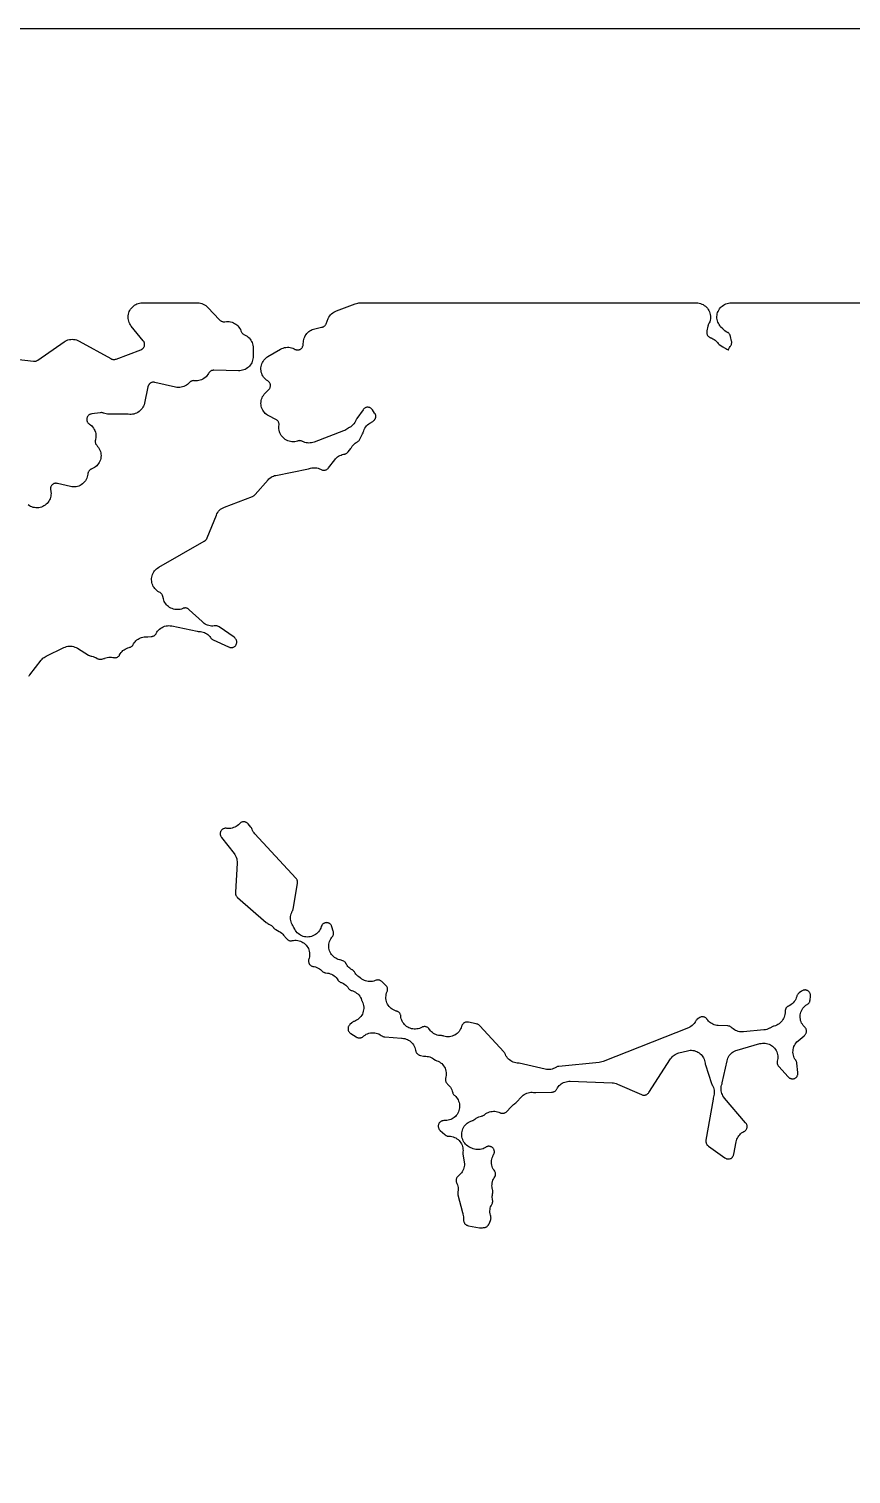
# Model space of a CAD drawing. Header units: metres. Extents: x 0 to 400, y 0 to 202.
# Drawn here: x 271.2 to 308.6, y 136.5 to 202.5 of the extents above; entities that cross this region are included whole.
import ezdxf

# ---------------------------------------------------------------- set-up
doc = ezdxf.new("R2010")
doc.units = ezdxf.units.M

msp = doc.modelspace()

# ---------------------------------------------------------------- linework, layer by layer
for points in [[(400.252, 0.0146), (400.252, 202.1856), (400.25, 202.2266), (400.247, 202.2476), (400.241, 202.2696), (400.231, 202.2976), (400.231, 202.2976), (400.221, 202.3196), (400.208, 202.3406), (400.195, 202.3586), (400.177, 202.3776), (400.158, 202.3956), (400.14, 202.4086), (400.119, 202.4216), (400.097, 202.4316), (400.069, 202.4416), (400.047, 202.4476), (400.026, 202.4506), (399.985, 202.4526), (0.015, 202.4526)], [(269.372, 187.5176), (271.358, 187.2856), (271.399, 187.2826), (271.426, 187.2836), (271.452, 187.2876), (271.476, 187.2936), (271.5, 187.3026), (271.525, 187.3146), (271.561, 187.3366), (272.754, 188.1696), (272.81, 188.2046), (272.868, 188.2336), (272.93, 188.2566), (272.993, 188.2726), (273.058, 188.2836), (273.123, 188.2866), (273.189, 188.2836), (273.253, 188.2736), (273.317, 188.2576), (273.379, 188.2346), (273.437, 188.2066), (274.893, 187.4046), (274.931, 187.3866), (274.953, 187.3786), (274.976, 187.3726), (275.001, 187.3676), (275.024, 187.3666), (275.047, 187.3666), (275.069, 187.3696), (275.094, 187.3746), (275.134, 187.3876), (276.252, 187.8126), (276.292, 187.8306), (276.311, 187.8406), (276.331, 187.8546), (276.35, 187.8716), (276.366, 187.8876), (276.383, 187.9096), (276.397, 187.9326), (276.407, 187.9526), (276.416, 187.9766), (276.423, 188.0006), (276.426, 188.0246), (276.428, 188.0526), (276.427, 188.0766), (276.424, 188.0996), (276.419, 188.1206), (276.41, 188.1476), (276.399, 188.1726), (276.388, 188.1906), (276.362, 188.2246), (275.82, 188.8916), (275.783, 188.9426), (275.75, 188.9976), (275.723, 189.0546), (275.702, 189.1146), (275.687, 189.1766), (275.678, 189.2396), (275.675, 189.3026), (275.678, 189.3656), (275.688, 189.4286), (275.703, 189.4906), (275.725, 189.5496), (275.752, 189.6076), (275.785, 189.6616), (275.823, 189.7126), (275.866, 189.7596), (275.913, 189.8016), (275.964, 189.8396), (276.018, 189.8726), (276.076, 189.8996), (276.135, 189.9206), (276.197, 189.9366), (276.26, 189.9456), (276.323, 189.9486), (278.843, 189.9486), (278.909, 189.9456), (278.975, 189.9346), (279.039, 189.9186), (279.101, 189.8946), (279.16, 189.8656), (279.216, 189.8306), (279.268, 189.7896), (279.316, 189.7436), (279.845, 189.1776), (279.875, 189.1496), (279.895, 189.1336), (279.915, 189.1206), (279.938, 189.1096), (279.963, 189.0996), (279.985, 189.0926), (280.01, 189.0886), (280.035, 189.0876), (280.077, 189.0886), (280.158, 189.0956), (280.222, 189.0976), (280.286, 189.0936), (280.35, 189.0826), (280.412, 189.0656), (280.472, 189.0426), (280.529, 189.0136), (280.584, 188.9796), (280.634, 188.9406), (280.681, 188.8956), (280.723, 188.8466), (280.76, 188.7946), (280.791, 188.7376), (280.817, 188.6796), (280.833, 188.6366), (280.845, 188.6116), (280.858, 188.5906), (280.875, 188.5676), (280.892, 188.5506), (280.908, 188.5366), (280.929, 188.5216), (280.956, 188.5066), (280.988, 188.4926), (281.045, 188.4646), (281.099, 188.4306), (281.149, 188.3916), (281.196, 188.3476), (281.238, 188.2996), (281.275, 188.2486), (281.306, 188.1926), (281.332, 188.1346), (281.353, 188.0746), (281.367, 188.0126), (281.375, 187.9486), (281.377, 187.8856), (281.37, 187.5636), (281.372, 187.5176), (281.371, 187.4556), (281.364, 187.3936), (281.351, 187.3336), (281.333, 187.2736), (281.309, 187.2166), (281.279, 187.1626), (281.245, 187.1106), (281.206, 187.0636), (281.162, 187.0196), (281.115, 186.9796), (281.063, 186.9446), (281.009, 186.9146), (280.952, 186.8906), (280.893, 186.8716), (280.833, 186.8576), (280.772, 186.8506), (280.71, 186.8486), (279.59, 186.8736), (279.554, 186.8726), (279.53, 186.8696), (279.505, 186.8636), (279.482, 186.8566), (279.46, 186.8476), (279.438, 186.8356), (279.417, 186.8216), (279.401, 186.8086), (279.387, 186.7946), (279.371, 186.7746), (279.355, 186.7516), (279.341, 186.7256), (279.308, 186.6736), (279.27, 186.6236), (279.228, 186.5786), (279.182, 186.5376), (279.132, 186.5006), (279.078, 186.4686), (279.022, 186.4426), (278.964, 186.4216), (278.903, 186.4066), (278.842, 186.3966), (278.78, 186.3936), (278.718, 186.3966), (278.698, 186.3976), (278.655, 186.3996), (278.633, 186.3986), (278.609, 186.3946), (278.582, 186.3876), (278.558, 186.3786), (278.536, 186.3676), (278.515, 186.3546), (278.493, 186.3376), (278.477, 186.3216), (278.474, 186.3186), (278.43, 186.2716), (278.382, 186.2286), (278.329, 186.1916), (278.273, 186.1596), (278.214, 186.1326), (278.153, 186.1126), (278.09, 186.0986), (278.026, 186.0906), (277.961, 186.0886), (277.897, 186.0936), (277.833, 186.1056), (276.899, 186.3206), (276.86, 186.3286), (276.837, 186.3296), (276.814, 186.3296), (276.788, 186.3266), (276.762, 186.3206), (276.74, 186.3136), (276.715, 186.3026), (276.695, 186.2916), (276.676, 186.2776), (276.654, 186.2586), (276.638, 186.2426), (276.626, 186.2256), (276.61, 186.2006), (276.598, 186.1786), (276.59, 186.1566), (276.58, 186.1176), (276.415, 185.3666), (276.398, 185.3036), (276.374, 185.2426), (276.345, 185.1846), (276.31, 185.1296), (276.269, 185.0786), (276.224, 185.0316), (276.174, 184.9896), (276.12, 184.9526), (276.062, 184.9216), (276.002, 184.8956), (275.939, 184.8766), (275.875, 184.8646), (275.81, 184.8586), (275.745, 184.8586), (275.68, 184.8656), (275.645, 184.8716), (275.602, 184.8736), (274.797, 184.8716), (274.732, 184.8746), (274.669, 184.8836), (274.606, 184.8996), (274.546, 184.9216), (274.539, 184.9246), (274.513, 184.9326), (274.488, 184.9376), (274.463, 184.9396), (274.438, 184.9406), (274.398, 184.9366), (274.017, 184.8836), (273.978, 184.8766), (273.957, 184.8706), (273.93, 184.8586), (273.908, 184.8476), (273.89, 184.8356), (273.87, 184.8196), (273.851, 184.8006), (273.835, 184.7806), (273.823, 184.7626), (273.812, 184.7406), (273.8, 184.7136), (273.794, 184.6926), (273.79, 184.6696), (273.787, 184.6426), (273.788, 184.6176), (273.791, 184.5906), (273.795, 184.5676), (273.803, 184.5436), (273.813, 184.5206), (273.825, 184.4996), (273.841, 184.4766), (273.854, 184.4616), (273.872, 184.4446), (273.896, 184.4246), (273.909, 184.4176), (273.962, 184.3786), (274.012, 184.3356), (274.056, 184.2866), (274.096, 184.2346), (274.13, 184.1776), (274.158, 184.1186), (274.18, 184.0556), (274.196, 183.9916), (274.205, 183.9266), (274.207, 183.8606), (274.202, 183.7956), (274.191, 183.7306), (274.18, 183.6896), (274.175, 183.6646), (274.173, 183.6406), (274.172, 183.6156), (274.174, 183.5916), (274.179, 183.5676), (274.185, 183.5446), (274.193, 183.5236), (274.205, 183.5006), (274.218, 183.4796), (274.24, 183.4496), (274.285, 183.3976), (274.324, 183.3456), (274.358, 183.2906), (274.387, 183.2316), (274.409, 183.1706), (274.425, 183.1076), (274.435, 183.0436), (274.438, 182.9786), (274.435, 182.9136), (274.425, 182.8496), (274.409, 182.7866), (274.386, 182.7256), (274.358, 182.6666), (274.324, 182.6116), (274.284, 182.5596), (274.24, 182.5126), (274.191, 182.4696), (274.138, 182.4316), (274.081, 182.3996), (274.022, 182.3736), (273.99, 182.3616), (273.967, 182.3496), (273.947, 182.3376), (273.924, 182.3196), (273.907, 182.3036), (273.894, 182.2886), (273.878, 182.2666), (273.864, 182.2426), (273.855, 182.2216), (273.847, 182.1996), (273.842, 182.1756), (273.837, 182.1406), (273.837, 182.1306), (273.827, 182.0666), (273.811, 182.0036), (273.789, 181.9426), (273.76, 181.8836), (273.726, 181.8286), (273.687, 181.7766), (273.642, 181.7296), (273.593, 181.6866), (273.54, 181.6496), (273.484, 181.6166), (273.424, 181.5906), (273.363, 181.5706), (273.299, 181.5566), (273.235, 181.5486), (273.17, 181.5476), (273.105, 181.5536), (273.041, 181.5656), (272.453, 181.7066), (272.416, 181.7136), (272.393, 181.7156), (272.364, 181.7146), (272.341, 181.7126), (272.317, 181.7076), (272.292, 181.6996), (272.272, 181.6906), (272.251, 181.6796), (272.228, 181.6636), (272.21, 181.6486), (272.193, 181.6316), (272.177, 181.6116), (272.164, 181.5906), (272.152, 181.5666), (272.143, 181.5456), (272.137, 181.5236), (272.132, 181.4996), (272.13, 181.4726), (272.131, 181.4466), (272.133, 181.4236), (272.142, 181.3816), (272.153, 181.3196), (272.157, 181.2566), (272.155, 181.1946), (272.147, 181.1316), (272.133, 181.0706), (272.113, 181.0106), (272.088, 180.9536), (272.057, 180.8986), (272.021, 180.8476), (271.98, 180.7996), (271.935, 180.7566), (271.885, 180.7176), (271.833, 180.6836), (271.777, 180.6546), (271.718, 180.6316), (271.658, 180.6136), (271.596, 180.6026), (271.534, 180.5966), (271.471, 180.5976), (271.408, 180.6046), (271.347, 180.6176), (271.287, 180.6356), (271.229, 180.6606), (271.174, 180.6896), (271.122, 180.7256)], [(271.145, 172.9206), (271.162, 172.9366), (271.188, 172.9676), (271.71, 173.6436), (271.749, 173.6896), (271.791, 173.7306), (271.838, 173.7686), (271.887, 173.8016), (271.94, 173.8306), (272.737, 174.2176), (272.797, 174.2426), (272.858, 174.2626), (272.922, 174.2756), (272.986, 174.2816), (273.051, 174.2816), (273.116, 174.2756), (273.179, 174.2626), (273.241, 174.2436), (273.301, 174.2186), (273.358, 174.1876), (273.868, 173.8756), (273.905, 173.8556), (273.927, 173.8466), (273.949, 173.8396), (273.985, 173.8316), (274.022, 173.8266), (274.084, 173.8096), (274.145, 173.7876), (274.202, 173.7596), (274.257, 173.7266), (274.268, 173.7186), (274.289, 173.7076), (274.311, 173.6976), (274.336, 173.6906), (274.362, 173.6846), (274.387, 173.6826), (274.413, 173.6826), (274.434, 173.6846), (274.473, 173.6936), (274.563, 173.7166), (274.597, 173.7266), (274.601, 173.7286), (274.661, 173.7506), (274.723, 173.7676), (274.787, 173.7776), (274.851, 173.7816), (274.916, 173.7786), (274.98, 173.7696), (275.037, 173.7596), (275.061, 173.7566), (275.088, 173.7576), (275.111, 173.7596), (275.135, 173.7646), (275.16, 173.7726), (275.182, 173.7816), (275.201, 173.7926), (275.223, 173.8076), (275.243, 173.8246), (275.26, 173.8416), (275.274, 173.8606), (275.286, 173.8776), (275.287, 173.8816), (275.318, 173.9356), (275.354, 173.9876), (275.395, 174.0356), (275.44, 174.0786), (275.489, 174.1176), (275.542, 174.1516), (275.597, 174.1806), (275.656, 174.2046), (275.716, 174.2216), (275.759, 174.2326), (275.781, 174.2396), (275.8, 174.2486), (275.822, 174.2626), (275.845, 174.2796), (275.866, 174.2986), (275.883, 174.3176), (275.895, 174.3346), (275.922, 174.3836), (275.953, 174.4336), (275.989, 174.4806), (276.029, 174.5236), (276.03, 174.5246), (276.075, 174.5666), (276.125, 174.6036), (276.177, 174.6356), (276.233, 174.6626), (276.291, 174.6836), (276.35, 174.6996), (276.411, 174.7096), (276.473, 174.7146), (276.502, 174.7136), (276.504, 174.7136), (276.571, 174.7136), (276.726, 174.7226), (276.765, 174.7266), (276.791, 174.7326), (276.819, 174.7416), (276.84, 174.7506), (276.86, 174.7616), (276.885, 174.7786), (276.903, 174.7936), (276.917, 174.8086), (276.933, 174.8286), (276.947, 174.8516), (276.951, 174.8606), (276.984, 174.9176), (277.021, 174.9706), (277.064, 175.0196), (277.112, 175.0646), (277.164, 175.1046), (277.219, 175.1386), (277.278, 175.1676), (277.34, 175.1896), (277.403, 175.2056), (277.468, 175.2156), (277.533, 175.2186), (277.598, 175.2146), (277.663, 175.2046), (278.821, 174.9646), (278.861, 174.9576), (278.889, 174.9566), (278.919, 174.9566), (278.979, 174.9516), (279.039, 174.9406), (279.098, 174.9246), (279.155, 174.9036), (279.21, 174.8766), (279.262, 174.8446), (279.311, 174.8086), (279.356, 174.7666), (279.397, 174.7216), (279.434, 174.6736), (279.448, 174.6526), (279.461, 174.6366), (279.479, 174.6196), (279.5, 174.6026), (279.52, 174.5896), (279.555, 174.5706), (280.255, 174.2466), (280.292, 174.2316), (280.319, 174.2236), (280.341, 174.2196), (280.364, 174.2176), (280.391, 174.2186), (280.418, 174.2216), (280.443, 174.2266), (280.465, 174.2336), (280.484, 174.2416), (280.508, 174.2556), (280.53, 174.2696), (280.548, 174.2856), (280.565, 174.3036), (280.58, 174.3226), (280.594, 174.3436), (280.606, 174.3676), (280.615, 174.3906), (280.621, 174.4116), (280.625, 174.4376), (280.627, 174.4646), (280.627, 174.4876), (280.624, 174.5106), (280.618, 174.5356), (280.611, 174.5586), (280.6, 174.5816), (280.587, 174.6046), (280.574, 174.6226), (280.558, 174.6416), (280.536, 174.6616), (280.504, 174.6866), (279.825, 175.1576), (279.789, 175.1796), (279.766, 175.1916), (279.744, 175.1996), (279.719, 175.2066), (279.694, 175.2106), (279.674, 175.2116), (279.649, 175.2106), (279.599, 175.2046), (279.539, 175.1996), (279.478, 175.2006), (279.418, 175.2076), (279.358, 175.2196), (279.3, 175.2376), (279.244, 175.2606), (279.19, 175.2886), (279.139, 175.3216), (279.091, 175.3596), (279.048, 175.4016), (279.044, 175.4056), (278.461, 175.9476), (278.429, 175.9746), (278.408, 175.9886), (278.386, 176.0006), (278.361, 176.0116), (278.34, 176.0186), (278.315, 176.0226), (278.287, 176.0256), (278.265, 176.0256), (278.241, 176.0226), (278.213, 176.0176), (278.188, 176.0096), (278.166, 176.0006), (278.107, 175.9786), (278.047, 175.9636), (277.985, 175.9536), (277.923, 175.9496), (277.861, 175.9516), (277.799, 175.9596), (277.738, 175.9746), (277.679, 175.9946), (277.622, 176.0196), (277.568, 176.0506), (277.517, 176.0866), (277.469, 176.1266), (277.426, 176.1716), (277.388, 176.2206), (277.354, 176.2736), (277.325, 176.3286), (277.302, 176.3866), (277.285, 176.4466), (277.26, 176.5496), (277.249, 176.5876), (277.241, 176.6096), (277.23, 176.6306), (277.215, 176.6536), (277.2, 176.6726), (277.186, 176.6876), (277.168, 176.7026), (277.147, 176.7176), (277.128, 176.7286), (277.083, 176.7496), (277.03, 176.7826), (276.98, 176.8196), (276.933, 176.8616), (276.891, 176.9086), (276.854, 176.9586), (276.822, 177.0116), (276.795, 177.0686), (276.773, 177.1266), (276.758, 177.1876), (276.748, 177.2496), (276.744, 177.3116), (276.746, 177.3736), (276.755, 177.4356), (276.769, 177.4966), (276.789, 177.5556), (276.814, 177.6126), (276.845, 177.6676), (276.881, 177.7186), (276.922, 177.7656), (276.967, 177.8086), (277.016, 177.8476), (277.069, 177.8816), (279.147, 179.0756), (279.183, 179.0986), (279.202, 179.1136), (279.215, 179.1256), (279.232, 179.1456), (279.245, 179.1636), (279.257, 179.1846), (279.275, 179.2226), (279.697, 180.2676), (279.725, 180.3276), (279.759, 180.3846), (279.799, 180.4386), (279.844, 180.4866), (279.894, 180.5306), (279.948, 180.5696), (280.005, 180.6026), (280.066, 180.6296), (281.344, 181.1186), (281.379, 181.1336), (281.399, 181.1456), (281.419, 181.1596), (281.439, 181.1756), (281.467, 181.2046), (282.056, 181.8726), (282.098, 181.9156), (282.143, 181.9546), (282.192, 181.9896), (282.244, 182.0196), (282.299, 182.0446), (282.356, 182.0646), (282.414, 182.0786), (283.895, 182.3776), (283.938, 182.3886), (283.986, 182.4046), (284.045, 182.4176), (284.105, 182.4256), (284.165, 182.4276), (284.225, 182.4246), (284.284, 182.4156), (284.343, 182.4006), (284.4, 182.3816), (284.454, 182.3566), (284.478, 182.3446), (284.515, 182.3276), (284.537, 182.3206), (284.563, 182.3146), (284.59, 182.3116), (284.613, 182.3116), (284.636, 182.3126), (284.659, 182.3176), (284.687, 182.3256), (284.71, 182.3346), (284.729, 182.3436), (284.751, 182.3576), (284.772, 182.3756), (284.79, 182.3926), (284.815, 182.4226), (285.094, 182.7896), (285.133, 182.8366), (285.176, 182.8796), (285.223, 182.9186), (285.274, 182.9526), (285.328, 182.9816), (285.384, 183.0056), (285.442, 183.0246), (285.502, 183.0376), (285.552, 183.0456), (285.577, 183.0526), (285.601, 183.0616), (285.623, 183.0736), (285.643, 183.0856), (285.663, 183.1006), (285.682, 183.1196), (285.708, 183.1486), (285.824, 183.2976), (285.848, 183.3316), (285.861, 183.3546), (285.896, 183.4086), (285.935, 183.4586), (285.979, 183.5046), (286.027, 183.5456), (286.079, 183.5816), (286.134, 183.6136), (286.153, 183.6246), (286.169, 183.6376), (286.19, 183.6566), (286.206, 183.6746), (286.22, 183.6946), (286.241, 183.7286), (286.369, 183.9726), (286.387, 184.0116), (286.395, 184.0326), (286.399, 184.0496), (286.416, 184.1126), (286.441, 184.1726), (286.471, 184.2306), (286.507, 184.2856), (286.548, 184.3366), (286.594, 184.3826), (286.644, 184.4246), (286.699, 184.4606), (286.832, 184.5396), (286.866, 184.5626), (286.886, 184.5786), (286.901, 184.5936), (286.917, 184.6126), (286.932, 184.6356), (286.944, 184.6566), (286.953, 184.6766), (286.961, 184.7006), (286.966, 184.7256), (286.969, 184.7486), (286.969, 184.7716), (286.968, 184.7946), (286.963, 184.8206), (286.956, 184.8446), (286.948, 184.8666), (286.938, 184.8876), (286.916, 184.9206), (286.814, 185.0686), (286.79, 185.0996), (286.777, 185.1146), (286.758, 185.1306), (286.738, 185.1456), (286.717, 185.1576), (286.692, 185.1696), (286.672, 185.1766), (286.652, 185.1816), (286.626, 185.1856), (286.6, 185.1866), (286.578, 185.1856), (286.554, 185.1826), (286.529, 185.1766), (286.508, 185.1696), (286.487, 185.1596), (286.462, 185.1456), (286.442, 185.1306), (286.427, 185.1186), (286.412, 185.1016), (286.386, 185.0686), (286.11, 184.6796), (286.088, 184.6446), (286.077, 184.6226), (286.07, 184.6056), (286.043, 184.5446), (286.01, 184.4876), (285.971, 184.4336), (285.927, 184.3836), (285.878, 184.3386), (285.824, 184.2996), (285.767, 184.2656), (285.752, 184.2586), (285.721, 184.2406), (285.696, 184.2236), (285.693, 184.2206), (285.649, 184.1866), (285.602, 184.1556), (285.553, 184.1296), (285.502, 184.1076), (284.162, 183.5956), (284.102, 183.5756), (284.041, 183.5616), (283.978, 183.5546), (283.915, 183.5526), (283.853, 183.5576), (283.79, 183.5676), (283.73, 183.5846), (283.671, 183.6076), (283.646, 183.6206), (283.633, 183.6266), (283.591, 183.6446), (283.568, 183.6526), (283.547, 183.6576), (283.52, 183.6606), (283.496, 183.6616), (283.473, 183.6606), (283.446, 183.6556), (283.41, 183.6466), (283.396, 183.6416), (283.334, 183.6256), (283.27, 183.6146), (283.206, 183.6106), (283.142, 183.6126), (283.078, 183.6216), (283.015, 183.6366), (282.954, 183.6576), (282.896, 183.6846), (282.84, 183.7176), (282.788, 183.7556), (282.741, 183.7986), (282.697, 183.8466), (282.659, 183.8976), (282.626, 183.9526), (282.598, 184.0116), (282.576, 184.0716), (282.561, 184.1346), (282.552, 184.1986), (282.549, 184.2626), (282.553, 184.3266), (282.558, 184.3816), (282.559, 184.4086), (282.557, 184.4316), (282.553, 184.4536), (282.546, 184.4776), (282.536, 184.5016), (282.526, 184.5216), (282.513, 184.5416), (282.499, 184.5606), (282.483, 184.5776), (282.463, 184.5946), (282.443, 184.6086), (282.408, 184.6286), (282.088, 184.7906), (282.032, 184.8226), (281.979, 184.8596), (281.931, 184.9026), (281.887, 184.9496), (281.848, 185.0006), (281.814, 185.0556), (281.785, 185.1136), (281.763, 185.1736), (281.747, 185.2356), (281.737, 185.2996), (281.733, 185.3636), (281.736, 185.4286), (281.745, 185.4916), (281.76, 185.5546), (281.782, 185.6156), (281.809, 185.6736), (281.842, 185.7286), (281.881, 185.7806), (281.924, 185.8286), (282.078, 185.9816), (282.107, 186.0126), (282.121, 186.0316), (282.132, 186.0496), (282.145, 186.0776), (282.154, 186.1006), (282.159, 186.1206), (282.163, 186.1456), (282.164, 186.1696), (282.163, 186.1946), (282.16, 186.2196), (282.154, 186.2426), (282.145, 186.2696), (282.135, 186.2906), (282.125, 186.3086), (282.108, 186.3306), (282.092, 186.3496), (282.075, 186.3646), (282.054, 186.3806), (282.038, 186.3906), (281.986, 186.4266), (281.937, 186.4676), (281.893, 186.5126), (281.853, 186.5626), (281.819, 186.6156), (281.79, 186.6726), (281.766, 186.7316), (281.748, 186.7926), (281.737, 186.8546), (281.731, 186.9176), (281.732, 186.9816), (281.739, 187.0446), (281.752, 187.1066), (281.771, 187.1666), (281.796, 187.2256), (281.827, 187.2806), (281.863, 187.3336), (281.904, 187.3816), (281.949, 187.4266), (281.998, 187.4656), (282.052, 187.5006), (282.624, 187.8356), (282.682, 187.8656), (282.742, 187.8896), (282.805, 187.9076), (282.87, 187.9196), (282.935, 187.9246), (283, 187.9226), (283.065, 187.9146), (283.129, 187.8996), (283.191, 187.8786), (283.25, 187.8516), (283.298, 187.8266), (283.321, 187.8166), (283.341, 187.8106), (283.367, 187.8066), (283.393, 187.8036), (283.42, 187.8046), (283.446, 187.8066), (283.467, 187.8116), (283.489, 187.8186), (283.514, 187.8286), (283.536, 187.8406), (283.555, 187.8536), (283.575, 187.8716), (283.592, 187.8886), (283.605, 187.9056), (283.62, 187.9296), (283.632, 187.9516), (283.641, 187.9746), (283.649, 188.0006), (283.655, 188.0376), (283.678, 188.2176), (283.689, 188.2776), (283.705, 188.3376), (283.727, 188.3956), (283.755, 188.4506), (283.787, 188.5036), (283.825, 188.5526), (283.867, 188.5976), (283.913, 188.6386), (283.963, 188.6756), (284.016, 188.7076), (284.071, 188.7336), (284.13, 188.7546), (284.189, 188.7696), (284.499, 188.8346), (284.538, 188.8446), (284.558, 188.8516), (284.578, 188.8616), (284.6, 188.8736), (284.619, 188.8886), (284.637, 188.9046), (284.652, 188.9196), (284.669, 188.9436), (284.683, 188.9646), (284.698, 188.9956), (284.804, 189.2386), (284.833, 189.2966), (284.868, 189.3516), (284.907, 189.4026), (284.952, 189.4496), (285.002, 189.4926), (285.055, 189.5296), (285.112, 189.5606), (285.172, 189.5866), (286.033, 189.9076), (286.088, 189.9256), (286.144, 189.9386), (286.201, 189.9456), (286.259, 189.9486), (301.583, 189.9486), (301.648, 189.9456), (301.712, 189.9356), (301.774, 189.9196), (301.835, 189.8976), (301.894, 189.8696), (301.949, 189.8356), (302, 189.7966), (302.048, 189.7526), (302.09, 189.7036), (302.128, 189.6506), (302.16, 189.5946), (302.187, 189.5356), (302.207, 189.4746), (302.221, 189.4116), (302.229, 189.3466), (302.231, 189.2826), (302.226, 189.2176), (302.214, 189.1536), (302.196, 189.0916), (302.173, 189.0316), (302.156, 188.9986), (302.143, 188.9736), (302.132, 188.9506), (302.124, 188.9296), (302.113, 188.8876), (302.067, 188.6706), (302.061, 188.6286), (302.059, 188.6026), (302.06, 188.5786), (302.062, 188.5566), (302.067, 188.5346), (302.077, 188.5086), (302.087, 188.4856), (302.097, 188.4666), (302.111, 188.4466), (302.127, 188.4286), (302.146, 188.4106), (302.166, 188.3946), (302.186, 188.3816), (302.207, 188.3706), (302.225, 188.3636), (302.237, 188.3596), (302.257, 188.3516), (302.285, 188.3416), (302.343, 188.3146), (302.398, 188.2816), (302.45, 188.2436), (302.497, 188.2006), (302.54, 188.1536), (302.545, 188.1466), (302.546, 188.1446), (302.582, 188.1006), (302.601, 188.0826), (302.632, 188.0566), (302.788, 187.9426), (302.818, 187.9226), (302.841, 187.9106), (302.869, 187.8986), (302.926, 187.8706), (302.98, 187.8386), (303.031, 187.8006), (303.04, 187.7926), (303.063, 187.8496), (303.093, 187.9066), (303.129, 187.9606), (303.138, 187.9716), (303.162, 188.0056), (303.173, 188.0246), (303.182, 188.0466), (303.19, 188.0686), (303.195, 188.0936), (303.198, 188.1196), (303.199, 188.1436), (303.198, 188.1666), (303.191, 188.2076), (303.146, 188.4156), (303.135, 188.4556), (303.126, 188.4796), (303.116, 188.4996), (303.104, 188.5196), (303.086, 188.5426), (303.07, 188.5596), (303.052, 188.5746), (303.03, 188.5916), (303.014, 188.6006), (303.009, 188.6026), (302.948, 188.6326), (302.891, 188.6696), (302.838, 188.7116), (302.79, 188.7596), (302.695, 188.8636), (302.655, 188.9116), (302.62, 188.9636), (302.59, 189.0176), (302.565, 189.0756), (302.547, 189.1346), (302.534, 189.1956), (302.526, 189.2576), (302.525, 189.3206), (302.53, 189.3826), (302.541, 189.4436), (302.558, 189.5036), (302.58, 189.5616), (302.608, 189.6176), (302.641, 189.6706), (302.679, 189.7206), (302.722, 189.7656), (302.769, 189.8066), (302.819, 189.8436), (302.873, 189.8746), (302.93, 189.9016), (302.988, 189.9216), (303.049, 189.9366), (303.111, 189.9456), (303.173, 189.9486), (337.676, 189.9486)]]:
    msp.add_lwpolyline(points)
msp.add_lwpolyline([(280.579, 162.9326), (280.588, 162.9106), (280.6, 162.8876), (280.614, 162.8676), (280.632, 162.8466), (280.662, 162.8176), (281.97, 161.6766), (282.002, 161.6516), (282.024, 161.6366), (282.035, 161.6306), (282.043, 161.6266), (282.096, 161.6026), (282.155, 161.5686), (282.21, 161.5296), (282.26, 161.4836), (282.266, 161.4776), (282.296, 161.4446), (282.302, 161.4386), (282.306, 161.4336), (282.335, 161.4016), (282.353, 161.3846), (282.374, 161.3686), (282.41, 161.3466), (282.566, 161.2616), (282.625, 161.2256), (282.68, 161.1826), (282.73, 161.1346), (282.76, 161.0986), (282.761, 161.0986), (282.893, 160.9386), (282.921, 160.9086), (282.937, 160.8946), (282.956, 160.8806), (282.982, 160.8646), (283.005, 160.8546), (283.025, 160.8476), (283.05, 160.8416), (283.073, 160.8386), (283.096, 160.8376), (283.123, 160.8396), (283.153, 160.8436), (283.176, 160.8476), (283.182, 160.8486), (283.215, 160.8546), (283.279, 160.8606), (283.343, 160.8596), (283.406, 160.8516), (283.469, 160.8386), (283.53, 160.8186), (283.588, 160.7936), (283.644, 160.7626), (283.696, 160.7256), (283.745, 160.6846), (283.789, 160.6386), (283.829, 160.5886), (283.863, 160.5346), (283.892, 160.4776), (283.915, 160.4186), (283.933, 160.3566), (283.944, 160.2936), (283.949, 160.2306), (283.947, 160.1666), (283.94, 160.1026), (283.926, 160.0406), (283.91, 159.9916), (283.904, 159.9686), (283.899, 159.9416), (283.898, 159.9186), (283.899, 159.8946), (283.902, 159.8706), (283.908, 159.8456), (283.915, 159.8226), (283.924, 159.8026), (283.937, 159.7796), (283.95, 159.7606), (283.968, 159.7406), (283.985, 159.7246), (284.001, 159.7116), (284.025, 159.6966), (284.047, 159.6846), (284.068, 159.6766), (284.092, 159.6696), (284.148, 159.6596), (284.162, 159.6576), (284.225, 159.6426), (284.286, 159.6216), (284.344, 159.5936), (284.399, 159.5606), (284.451, 159.5226), (284.498, 159.4796), (284.512, 159.4646), (284.538, 159.4396), (284.56, 159.4226), (284.581, 159.4086), (284.603, 159.3976), (284.627, 159.3886), (284.651, 159.3816), (284.69, 159.3746), (284.759, 159.3656), (284.825, 159.3536), (284.888, 159.3356), (284.95, 159.3116), (285.008, 159.2806), (285.064, 159.2436), (285.115, 159.2016), (285.162, 159.1546), (285.203, 159.1036), (285.239, 159.0476), (285.243, 159.0416), (285.258, 159.0196), (285.272, 159.0046), (285.289, 158.9886), (285.309, 158.9726), (285.33, 158.9596), (285.351, 158.9486), (285.373, 158.9396), (285.382, 158.9366), (285.392, 158.9326), (285.4, 158.9296), (285.441, 158.9136), (285.498, 158.8846), (285.552, 158.8496), (285.602, 158.8106), (285.649, 158.7656), (285.69, 158.7176), (285.71, 158.6896), (285.727, 158.6646), (285.741, 158.6456), (285.755, 158.6306), (285.774, 158.6126), (285.797, 158.5956), (285.817, 158.5836), (285.84, 158.5726), (285.87, 158.5616), (285.921, 158.5466), (285.982, 158.5216), (286.04, 158.4906), (286.095, 158.4536), (286.146, 158.4106), (286.192, 158.3636), (286.233, 158.3116), (286.268, 158.2556), (286.298, 158.1966), (286.322, 158.1346), (286.327, 158.1176), (286.341, 158.0806), (286.35, 158.0636), (286.376, 158.0036), (286.396, 157.9416), (286.41, 157.8776), (286.417, 157.8126), (286.417, 157.7476), (286.412, 157.6826), (286.399, 157.6186), (286.38, 157.5556), (286.355, 157.4956), (286.325, 157.4386), (286.288, 157.3846), (286.246, 157.3346), (286.2, 157.2886), (286.149, 157.2476), (286.094, 157.2126), (286.036, 157.1826), (285.975, 157.1586), (285.972, 157.1576), (285.951, 157.1486), (285.93, 157.1376), (285.911, 157.1246), (285.88, 157.0976), (285.791, 157.0156), (285.764, 156.9886), (285.751, 156.9726), (285.736, 156.9486), (285.725, 156.9276), (285.716, 156.9056), (285.709, 156.8816), (285.704, 156.8596), (285.702, 156.8356), (285.702, 156.8116), (285.705, 156.7846), (285.71, 156.7596), (285.716, 156.7376), (285.725, 156.7166), (285.736, 156.6956), (285.75, 156.6746), (285.765, 156.6556), (285.782, 156.6386), (285.8, 156.6236), (285.833, 156.6006), (286.079, 156.4496), (286.114, 156.4296), (286.138, 156.4196), (286.161, 156.4126), (286.186, 156.4076), (286.209, 156.4046), (286.232, 156.4046), (286.259, 156.4066), (286.284, 156.4116), (286.308, 156.4186), (286.331, 156.4286), (286.355, 156.4406), (286.372, 156.4516), (286.414, 156.4876), (286.426, 156.4976), (286.479, 156.5366), (286.535, 156.5706), (286.595, 156.5976), (286.658, 156.6186), (286.722, 156.6336), (286.787, 156.6416), (286.853, 156.6436), (286.918, 156.6386), (286.983, 156.6266), (287.046, 156.6086), (287.107, 156.5836), (287.166, 156.5526), (287.22, 156.5166), (287.245, 156.4986), (287.267, 156.4856), (287.289, 156.4746), (287.312, 156.4666), (287.338, 156.4606), (287.38, 156.4546), (288.146, 156.3876), (288.164, 156.3876), (288.227, 156.3826), (288.289, 156.3716), (288.35, 156.3546), (288.409, 156.3316), (288.466, 156.3036), (288.519, 156.2696), (288.569, 156.2306), (288.615, 156.1866), (288.656, 156.1386), (288.693, 156.0866), (288.724, 156.0316), (288.75, 155.9736), (288.77, 155.9136), (288.784, 155.8526), (288.793, 155.8006), (288.801, 155.7746), (288.81, 155.7486), (288.82, 155.7296), (288.832, 155.7106), (288.849, 155.6896), (288.865, 155.6726), (288.883, 155.6566), (288.904, 155.6416), (288.924, 155.6296), (288.946, 155.6196), (288.969, 155.6116), (289.008, 155.6026), (289.151, 155.5766), (289.191, 155.5706), (289.245, 155.5696), (289.31, 155.5636), (289.374, 155.5516), (289.436, 155.5336), (289.496, 155.5096), (289.553, 155.4796), (289.607, 155.4436), (289.656, 155.4076), (289.674, 155.3966), (289.697, 155.3856), (289.753, 155.3656), (289.813, 155.3406), (289.871, 155.3086), (289.925, 155.2716), (289.975, 155.2296), (290.021, 155.1826), (290.061, 155.1306), (290.096, 155.0756), (290.126, 155.0166), (290.149, 154.9556), (290.166, 154.8916), (290.176, 154.8266), (290.18, 154.7616), (290.177, 154.6956), (290.168, 154.6306), (290.154, 154.5596), (290.147, 154.5176), (290.146, 154.4916), (290.147, 154.4706), (290.151, 154.4426), (290.156, 154.4206), (290.164, 154.3996), (290.175, 154.3766), (290.188, 154.3536), (290.203, 154.3326), (290.217, 154.3176), (290.242, 154.2946), (290.257, 154.2816), (290.29, 154.2516), (290.332, 154.2046), (290.37, 154.1536), (290.403, 154.0986), (290.43, 154.0416), (290.452, 153.9816), (290.459, 153.9506), (290.462, 153.9396), (290.475, 153.8946), (290.483, 153.8736), (290.493, 153.8556), (290.51, 153.8286), (290.524, 153.8106), (290.541, 153.7936), (290.566, 153.7716), (290.612, 153.7276), (290.653, 153.6806), (290.689, 153.6286), (290.72, 153.5736), (290.746, 153.5166), (290.766, 153.4566), (290.78, 153.3956), (290.788, 153.3336), (290.79, 153.2706), (290.786, 153.2076), (290.776, 153.1456), (290.759, 153.0846), (290.737, 153.0256), (290.71, 152.9696), (290.677, 152.9156), (290.639, 152.8656), (290.596, 152.8196), (290.549, 152.7776), (290.499, 152.7406), (290.444, 152.7086), (290.387, 152.6816), (290.328, 152.6606), (290.267, 152.6456), (290.205, 152.6366), (290.142, 152.6336), (290.132, 152.6336), (290.064, 152.6296), (290.024, 152.6256), (290.002, 152.6206), (289.977, 152.6126), (289.955, 152.6036), (289.935, 152.5926), (289.914, 152.5786), (289.897, 152.5646), (289.878, 152.5446), (289.862, 152.5256), (289.851, 152.5086), (289.837, 152.4826), (289.828, 152.4616), (289.822, 152.4396), (289.816, 152.4136), (289.814, 152.3896), (289.814, 152.3646), (289.816, 152.3406), (289.821, 152.3176), (289.827, 152.2956), (289.837, 152.2736), (289.85, 152.2486), (289.863, 152.2286), (289.876, 152.2116), (289.905, 152.1836), (290.11, 151.9936), (290.14, 151.9686), (290.156, 151.9586), (290.182, 151.9446), (290.205, 151.9346), (290.227, 151.9276), (290.25, 151.9226), (290.276, 151.9196), (290.31, 151.9196), (290.373, 151.9156), (290.436, 151.9046), (290.497, 151.8886), (290.557, 151.8666), (290.613, 151.8386), (290.667, 151.8046), (290.718, 151.7656), (290.764, 151.7226), (290.806, 151.6746), (290.843, 151.6236), (290.875, 151.5686), (290.901, 151.5106), (290.922, 151.4506), (290.936, 151.3886), (290.945, 151.3256), (290.947, 151.2616), (290.943, 151.1986), (290.941, 151.1816), (290.941, 151.1576), (290.945, 151.1146), (291, 150.7286), (291.006, 150.6646), (291.006, 150.6006), (290.999, 150.5366), (290.986, 150.4736), (290.967, 150.4126), (290.942, 150.3536), (290.911, 150.2976), (290.875, 150.2446), (290.833, 150.1946), (290.787, 150.1506), (290.737, 150.1106), (290.724, 150.1006), (290.707, 150.0866), (290.691, 150.0686), (290.674, 150.0466), (290.663, 150.0286), (290.653, 150.0076), (290.643, 149.9816), (290.636, 149.9576), (290.632, 149.9336), (290.631, 149.9136), (290.632, 149.8856), (290.634, 149.8626), (290.64, 149.8406), (290.649, 149.8126), (290.67, 149.7636), (290.693, 149.7036), (290.709, 149.6416), (290.72, 149.5786), (290.724, 149.5136), (290.722, 149.4496), (290.713, 149.3866), (290.706, 149.3486), (290.704, 149.3226), (290.704, 149.2956), (290.706, 149.2776), (290.714, 149.2396), (290.917, 148.4376), (290.931, 148.3936), (290.943, 148.3616), (290.96, 148.3036), (290.97, 148.2456), (290.975, 148.1856), (290.975, 148.1266), (290.974, 148.1136), (290.973, 148.0766), (290.974, 148.0566), (290.979, 148.0316), (290.986, 148.0056), (290.994, 147.9846), (291.006, 147.9606), (291.019, 147.9406), (291.032, 147.9236), (291.05, 147.9046), (291.07, 147.8876), (291.088, 147.8746), (291.107, 147.8636), (291.133, 147.8516), (291.157, 147.8436), (291.193, 147.8346), (291.699, 147.7406), (291.737, 147.7346), (291.76, 147.7346), (291.785, 147.7356), (291.837, 147.7436), (291.887, 147.7496), (291.911, 147.7506), (291.936, 147.7536), (291.962, 147.7596), (291.987, 147.7676), (292.007, 147.7766), (292.028, 147.7886), (292.051, 147.8056), (292.07, 147.8226), (292.085, 147.8376), (292.101, 147.8606), (292.115, 147.8826), (292.132, 147.9186), (292.198, 148.0736), (292.212, 148.1126), (292.219, 148.1396), (292.222, 148.1626), (292.223, 148.1866), (292.222, 148.2106), (292.218, 148.2346), (292.212, 148.2606), (292.211, 148.2636), (292.193, 148.3226), (292.18, 148.3836), (292.173, 148.4456), (292.172, 148.5076), (292.178, 148.5696), (292.189, 148.6306), (292.206, 148.6906), (292.228, 148.7486), (292.256, 148.8036), (292.274, 148.8366), (292.283, 148.8556), (292.292, 148.8826), (292.298, 148.9066), (292.3, 148.9286), (292.301, 148.9526), (292.3, 148.9756), (292.297, 148.9956), (292.295, 149.0046), (292.29, 149.0326), (292.285, 149.0626), (292.281, 149.1206), (292.281, 149.1786), (292.286, 149.2356), (292.297, 149.2936), (292.308, 149.3396), (292.311, 149.3666), (292.312, 149.3916), (292.311, 149.4136), (292.306, 149.4376), (292.29, 149.4966), (292.291, 149.4966), (292.282, 149.5286), (292.271, 149.5916), (292.266, 149.6556), (292.268, 149.7196), (292.276, 149.7826), (292.29, 149.8456), (292.31, 149.9056), (292.336, 149.9646), (292.368, 150.0196), (292.394, 150.0616), (292.407, 150.0866), (292.416, 150.1106), (292.422, 150.1306), (292.426, 150.1556), (292.428, 150.1806), (292.428, 150.2036), (292.425, 150.2296), (292.42, 150.2526), (292.411, 150.2786), (292.401, 150.3006), (292.39, 150.3206), (292.36, 150.3626), (292.325, 150.4196), (292.296, 150.4786), (292.273, 150.5406), (292.257, 150.6046), (292.247, 150.6706), (292.244, 150.7366), (292.248, 150.8026), (292.258, 150.8686), (292.275, 150.9326), (292.299, 150.9946), (292.328, 151.0536), (292.339, 151.0726), (292.357, 151.1086), (292.366, 151.1336), (292.372, 151.1556), (292.376, 151.1786), (292.377, 151.2036), (292.376, 151.2316), (292.373, 151.2556), (292.367, 151.2776), (292.358, 151.3046), (292.347, 151.3266), (292.335, 151.3466), (292.322, 151.3656), (292.304, 151.3846), (292.283, 151.4036), (292.261, 151.4196), (292.243, 151.4306), (292.219, 151.4406), (292.195, 151.4496), (292.173, 151.4546), (292.146, 151.4576), (292.121, 151.4586), (292.096, 151.4576), (292.073, 151.4536), (292.047, 151.4466), (292.025, 151.4376), (292.003, 151.4266), (291.974, 151.4076), (291.917, 151.3756), (291.858, 151.3496), (291.796, 151.3296), (291.732, 151.3156), (291.667, 151.3076), (291.602, 151.3066), (291.537, 151.3126), (291.473, 151.3246), (291.41, 151.3436), (291.35, 151.3686), (291.303, 151.3936), (291.269, 151.4086), (291.213, 151.4366), (291.159, 151.4706), (291.11, 151.5096), (291.064, 151.5536), (291.023, 151.6016), (290.986, 151.6526), (290.955, 151.7086), (290.93, 151.7656), (290.91, 151.8256), (290.896, 151.8876), (290.888, 151.9506), (290.886, 152.0136), (290.891, 152.0766), (290.901, 152.1386), (290.918, 152.1996), (290.94, 152.2586), (290.968, 152.3156), (291.002, 152.3696), (291.04, 152.4196), (291.084, 152.4656), (291.131, 152.5076), (291.182, 152.5436), (291.237, 152.5756), (291.295, 152.6016), (291.355, 152.6226), (291.38, 152.6296), (291.402, 152.6386), (291.424, 152.6496), (291.444, 152.6636), (291.485, 152.6966), (291.489, 152.6996), (291.493, 152.7036), (291.546, 152.7426), (291.603, 152.7766), (291.663, 152.8036), (291.725, 152.8246), (291.789, 152.8396), (291.824, 152.8456), (291.849, 152.8526), (291.871, 152.8616), (291.892, 152.8726), (291.912, 152.8856), (291.942, 152.9106), (291.991, 152.9476), (292.044, 152.9786), (292.099, 153.0056), (292.157, 153.0276), (292.217, 153.0426), (292.277, 153.0536), (292.339, 153.0576), (292.4, 153.0556), (292.462, 153.0486), (292.522, 153.0356), (292.58, 153.0166), (292.637, 152.9916), (292.649, 152.9866), (292.673, 152.9776), (292.699, 152.9706), (292.724, 152.9666), (292.748, 152.9656), (292.773, 152.9666), (292.798, 152.9706), (292.823, 152.9766), (292.847, 152.9846), (292.87, 152.9956), (292.89, 153.0076), (292.908, 153.0226), (292.941, 153.0516), (293.13, 153.2446), (293.158, 153.2756), (293.159, 153.2766), (293.182, 153.3016), (293.199, 153.3216), (293.243, 153.3626), (293.291, 153.3986), (293.304, 153.4066), (293.311, 153.4116), (293.348, 153.4376), (293.367, 153.4526), (293.393, 153.4806), (293.596, 153.7066), (293.64, 153.7516), (293.689, 153.7916), (293.741, 153.8276), (293.797, 153.8576), (293.855, 153.8826), (293.915, 153.9016), (293.977, 153.9146), (294.039, 153.9216), (294.102, 153.9226), (294.165, 153.9166), (294.193, 153.9116), (294.222, 153.9086), (294.261, 153.9076), (294.988, 153.9316), (295.03, 153.9356), (295.056, 153.9396), (295.08, 153.9466), (295.102, 153.9556), (295.123, 153.9666), (295.144, 153.9796), (295.162, 153.9936), (295.181, 154.0116), (295.197, 154.0306), (295.21, 154.0476), (295.226, 154.0756), (295.238, 154.0966), (295.256, 154.1286), (295.292, 154.1786), (295.332, 154.2256), (295.376, 154.2676), (295.424, 154.3056), (295.475, 154.3386), (295.529, 154.3676), (295.586, 154.3906), (295.644, 154.4076), (295.704, 154.4206), (295.765, 154.4266), (295.826, 154.4276), (297.753, 154.3556), (297.814, 154.3496), (297.875, 154.3386), (297.934, 154.3226), (297.991, 154.3006), (299.085, 153.8166), (299.123, 153.8016), (299.145, 153.7956), (299.174, 153.7906), (299.2, 153.7896), (299.223, 153.7896), (299.248, 153.7936), (299.271, 153.7996), (299.295, 153.8076), (299.321, 153.8196), (299.342, 153.8326), (299.362, 153.8476), (299.379, 153.8626), (299.397, 153.8836), (299.422, 153.9176), (300.412, 155.4456), (300.447, 155.4946), (300.487, 155.5396), (300.53, 155.5816), (300.578, 155.6186), (300.628, 155.6516), (300.681, 155.6796), (300.737, 155.7026), (300.795, 155.7206), (301.18, 155.8196), (301.241, 155.8316), (301.302, 155.8386), (301.365, 155.8396), (301.427, 155.8336), (301.488, 155.8226), (301.548, 155.8056), (301.606, 155.7826), (301.661, 155.7546), (301.714, 155.7216), (301.763, 155.6836), (301.808, 155.6406), (301.849, 155.5936), (301.885, 155.5426), (301.917, 155.4896), (301.943, 155.4326), (301.963, 155.3736), (301.977, 155.3136), (301.986, 155.2516), (301.988, 155.2336), (301.993, 155.2066), (302.002, 155.1706), (302.275, 154.3256), (302.288, 154.2896), (302.298, 154.2706), (302.305, 154.2596), (302.336, 154.2046), (302.362, 154.1466), (302.381, 154.0866), (302.395, 154.0256), (302.403, 153.9626), (302.405, 153.8996), (302.4, 153.8366), (302.39, 153.7736), (302.373, 153.7126), (302.355, 153.6576), (302.346, 153.6166), (302.026, 151.7406), (302.022, 151.6996), (302.021, 151.6716), (302.023, 151.6486), (302.028, 151.6256), (302.036, 151.5976), (302.045, 151.5756), (302.058, 151.5516), (302.072, 151.5306), (302.087, 151.5126), (302.107, 151.4936), (302.14, 151.4676), (302.887, 150.9376), (302.922, 150.9146), (302.945, 150.9026), (302.969, 150.8936), (302.994, 150.8866), (303.019, 150.8826), (303.044, 150.8816), (303.069, 150.8826), (303.093, 150.8856), (303.145, 150.8986), (303.177, 150.9046), (303.186, 150.9156), (303.224, 150.9526), (303.231, 150.9606), (303.242, 150.9736), (303.256, 150.9926), (303.27, 151.0166), (303.28, 151.0386), (303.288, 151.0616), (303.298, 151.1036), (303.402, 151.6646), (303.416, 151.7236), (303.435, 151.7816), (303.459, 151.8366), (303.489, 151.8896), (303.523, 151.9396), (303.562, 151.9856), (303.605, 152.0276), (303.652, 152.0666), (303.702, 152.1006), (303.756, 152.1296), (303.768, 152.1356), (303.794, 152.1506), (303.814, 152.1656), (303.83, 152.1806), (303.848, 152.1996), (303.862, 152.2196), (303.875, 152.2416), (303.887, 152.2676), (303.894, 152.2866), (303.9, 152.3116), (303.904, 152.3386), (303.904, 152.3586), (303.902, 152.3866), (303.898, 152.4136), (303.893, 152.4346), (303.885, 152.4556), (303.871, 152.4816), (303.858, 152.5036), (303.834, 152.5346), (302.872, 153.6556), (302.834, 153.7056), (302.8, 153.7586), (302.772, 153.8146), (302.749, 153.8726), (302.732, 153.9326), (302.721, 153.9946), (302.716, 154.0576), (302.717, 154.1196), (302.724, 154.1826), (302.738, 154.2436), (302.757, 154.3036), (302.76, 154.3116), (302.77, 154.3506), (302.989, 155.3626), (303.005, 155.4236), (303.027, 155.4836), (303.056, 155.5406), (303.089, 155.5946), (303.128, 155.6446), (303.171, 155.6916), (303.219, 155.7336), (303.271, 155.7706), (303.326, 155.8026), (303.384, 155.8286), (303.444, 155.8486), (304.476, 156.1426), (304.537, 156.1566), (304.599, 156.1656), (304.662, 156.1676), (304.724, 156.1636), (304.786, 156.1536), (304.846, 156.1386), (304.905, 156.1166), (304.961, 156.0906), (305.015, 156.0576), (305.065, 156.0206), (305.111, 155.9786), (305.153, 155.9326), (305.191, 155.8826), (305.223, 155.8296), (305.25, 155.7736), (305.272, 155.7146), (305.288, 155.6546), (305.298, 155.5926), (305.302, 155.5306), (305.3, 155.4676), (305.292, 155.4056), (305.278, 155.3446), (305.273, 155.3196), (305.271, 155.2926), (305.271, 155.2686), (305.273, 155.2496), (305.278, 155.2246), (305.287, 155.1966), (305.296, 155.1746), (305.304, 155.1586), (305.319, 155.1376), (305.346, 155.1036), (305.771, 154.6306), (305.798, 154.6036), (305.816, 154.5886), (305.837, 154.5746), (305.859, 154.5626), (305.88, 154.5536), (305.903, 154.5466), (305.928, 154.5406), (305.956, 154.5376), (305.976, 154.5376), (305.999, 154.5396), (306.024, 154.5436), (306.049, 154.5506), (306.071, 154.5596), (306.091, 154.5696), (306.113, 154.5836), (306.133, 154.5996), (306.151, 154.6156), (306.165, 154.6316), (306.178, 154.6506), (306.191, 154.6736), (306.202, 154.6986), (306.21, 154.7196), (306.215, 154.7446), (306.219, 154.7686), (306.219, 154.7926), (306.217, 154.8326), (306.172, 155.2476), (306.165, 155.2896), (306.159, 155.3126), (306.151, 155.3336), (306.141, 155.3556), (306.129, 155.3756), (306.121, 155.3866), (306.085, 155.4406), (306.054, 155.4976), (306.029, 155.5586), (306.011, 155.6206), (305.999, 155.6846), (305.993, 155.7496), (305.994, 155.8146), (306.002, 155.8796), (306.016, 155.9436), (306.036, 156.0056), (306.063, 156.0646), (306.095, 156.1216), (306.133, 156.1746), (306.176, 156.2236), (306.224, 156.2686), (306.506, 156.5066), (306.537, 156.5356), (306.554, 156.5556), (306.569, 156.5756), (306.583, 156.5996), (306.591, 156.6176), (306.599, 156.6396), (306.605, 156.6666), (306.608, 156.6926), (306.609, 156.7146), (306.607, 156.7406), (306.603, 156.7656), (306.597, 156.7886), (306.588, 156.8126), (306.578, 156.8326), (306.564, 156.8546), (306.55, 156.8736), (306.528, 156.8966), (306.5, 156.9236), (306.458, 156.9726), (306.421, 157.0246), (306.389, 157.0816), (306.363, 157.1406), (306.343, 157.2026), (306.33, 157.2656), (306.322, 157.3296), (306.321, 157.3946), (306.327, 157.4596), (306.339, 157.5226), (306.357, 157.5846), (306.382, 157.6446), (306.412, 157.7016), (306.448, 157.7556), (306.489, 157.8056), (306.535, 157.8516), (306.585, 157.8926), (306.639, 157.9286), (306.66, 157.9406), (306.681, 157.9556), (306.7, 157.9736), (306.716, 157.9916), (306.731, 158.0106), (306.744, 158.0326), (306.755, 158.0556), (306.762, 158.0766), (306.768, 158.1016), (306.774, 158.1436), (306.789, 158.3006), (306.791, 158.3416), (306.79, 158.3656), (306.786, 158.3916), (306.779, 158.4176), (306.771, 158.4386), (306.76, 158.4626), (306.746, 158.4846), (306.733, 158.5026), (306.717, 158.5186), (306.696, 158.5376), (306.674, 158.5526), (306.656, 158.5636), (306.632, 158.5746), (306.604, 158.5836), (306.582, 158.5886), (306.559, 158.5916), (306.535, 158.5916), (306.512, 158.5906), (306.484, 158.5856), (306.459, 158.5786), (306.437, 158.5696), (306.414, 158.5576), (306.38, 158.5356), (306.274, 158.4596), (306.242, 158.4346), (306.224, 158.4176), (306.207, 158.3966), (306.194, 158.3776), (306.183, 158.3576), (306.173, 158.3316), (306.163, 158.3006), (306.163, 158.2986), (306.154, 158.2706), (306.143, 158.2356), (306.118, 158.1746), (306.086, 158.1156), (306.048, 158.0616), (306.005, 158.0106), (305.957, 157.9646), (305.905, 157.9246), (305.849, 157.8896), (305.789, 157.8596), (305.777, 157.8546), (305.758, 157.8446), (305.739, 157.8316), (305.719, 157.8146), (305.699, 157.7936), (305.685, 157.7756), (305.674, 157.7596), (305.662, 157.7376), (305.653, 157.7136), (305.646, 157.6906), (305.64, 157.6646), (305.636, 157.6246), (305.632, 157.5436), (305.626, 157.4796), (305.613, 157.4156), (305.594, 157.3546), (305.568, 157.2946), (305.537, 157.2376), (305.501, 157.1846), (305.459, 157.1346), (305.413, 157.0896), (305.362, 157.0496), (305.308, 157.0146), (305.25, 156.9856), (305.19, 156.9616), (305.129, 156.9446), (305.128, 156.9446), (305.108, 156.9376), (305.071, 156.9206), (304.93, 156.8496), (304.927, 156.8476), (304.866, 156.8176), (304.802, 156.7946), (304.737, 156.7776), (304.67, 156.7676), (303.732, 156.6796), (303.67, 156.6766), (303.609, 156.6796), (303.549, 156.6886), (303.489, 156.7026), (303.431, 156.7226), (303.375, 156.7476), (303.322, 156.7786), (303.272, 156.8136), (303.226, 156.8536), (303.194, 156.8836), (303.173, 156.9006), (303.151, 156.9146), (303.131, 156.9246), (303.109, 156.9336), (303.087, 156.9406), (303.061, 156.9456), (303.022, 156.9496), (302.578, 156.9716), (302.517, 156.9776), (302.457, 156.9886), (302.399, 157.0056), (302.343, 157.0286), (302.288, 157.0556), (302.237, 157.0886), (302.189, 157.1256), (302.145, 157.1676), (302.104, 157.2136), (302.069, 157.2626), (302.065, 157.2686), (302.049, 157.2876), (302.03, 157.3056), (302.013, 157.3206), (301.989, 157.3356), (301.968, 157.3466), (301.945, 157.3556), (301.92, 157.3626), (301.896, 157.3666), (301.871, 157.3686), (301.847, 157.3686), (301.821, 157.3656), (301.799, 157.3606), (301.772, 157.3516), (301.748, 157.3406), (301.73, 157.3306), (301.696, 157.3056), (301.63, 157.2526), (301.601, 157.2276), (301.585, 157.2106), (301.569, 157.1896), (301.544, 157.1496), (301.539, 157.1416), (301.529, 157.1236), (301.49, 157.0696), (301.445, 157.0186), (301.396, 156.9726), (301.341, 156.9326), (301.283, 156.8986), (301.222, 156.8706), (297.334, 155.3276), (297.277, 155.3076), (297.218, 155.2936), (297.158, 155.2846), (295.322, 155.1066), (295.28, 155.0996), (295.252, 155.0926), (295.231, 155.0856), (295.209, 155.0746), (295.18, 155.0566), (295.125, 155.0266), (295.068, 155.0026), (295.008, 154.9836), (294.947, 154.9706), (294.885, 154.9626), (294.822, 154.9616), (294.76, 154.9666), (294.698, 154.9776), (293.509, 155.2476), (293.469, 155.2546), (293.422, 155.2586), (293.358, 155.2666), (293.296, 155.2806), (293.235, 155.3016), (293.177, 155.3276), (293.121, 155.3596), (293.069, 155.3976), (293.021, 155.4396), (292.977, 155.4866), (292.938, 155.5376), (292.905, 155.5916), (292.876, 155.6496), (292.853, 155.7036), (292.841, 155.7246), (292.827, 155.7456), (292.802, 155.7756), (291.715, 156.9526), (291.684, 156.9836), (291.665, 156.9986), (291.642, 157.0126), (291.616, 157.0256), (291.592, 157.0346), (291.552, 157.0446), (291.194, 157.1176), (291.154, 157.1236), (291.131, 157.1246), (291.104, 157.1236), (291.078, 157.1206), (291.062, 157.1166), (291.036, 157.1066), (291.013, 157.0966), (290.993, 157.0856), (290.972, 157.0706), (290.953, 157.0536), (290.937, 157.0376), (290.923, 157.0196), (290.909, 156.9966), (290.899, 156.9766), (290.891, 156.9576), (290.884, 156.9326), (290.864, 156.8716), (290.838, 156.8126), (290.807, 156.7556), (290.769, 156.7036), (290.727, 156.6546), (290.68, 156.6096), (290.629, 156.5706), (290.574, 156.5366), (290.516, 156.5076), (290.455, 156.4846), (290.393, 156.4686), (290.329, 156.4586), (290.265, 156.4546), (290.2, 156.4576), (290.136, 156.4666), (290.073, 156.4816), (290.041, 156.4936), (290.012, 156.5016), (289.989, 156.5056), (289.964, 156.5076), (289.952, 156.5076), (289.891, 156.5106), (289.83, 156.5196), (289.77, 156.5336), (289.712, 156.5536), (289.656, 156.5786), (289.603, 156.6096), (289.553, 156.6446), (289.506, 156.6856), (289.464, 156.7296), (289.426, 156.7776), (289.421, 156.7856), (289.417, 156.7906), (289.389, 156.8296), (289.374, 156.8476), (289.356, 156.8636), (289.339, 156.8766), (289.315, 156.8906), (289.293, 156.9026), (289.272, 156.9096), (289.248, 156.9166), (289.225, 156.9206), (289.202, 156.9216), (289.176, 156.9206), (289.149, 156.9176), (289.127, 156.9126), (289.105, 156.9056), (289.088, 156.8976), (289.077, 156.8916), (289.022, 156.8636), (288.964, 156.8406), (288.904, 156.8236), (288.843, 156.8116), (288.782, 156.8066), (288.72, 156.8066), (288.658, 156.8126), (288.597, 156.8246), (288.537, 156.8426), (288.48, 156.8666), (288.425, 156.8956), (288.373, 156.9296), (288.325, 156.9686), (288.28, 157.0116), (288.24, 157.0586), (288.205, 157.1096), (288.174, 157.1636), (288.149, 157.2206), (288.13, 157.2796), (288.116, 157.3406), (288.108, 157.4016), (288.107, 157.4186), (288.103, 157.4376), (288.096, 157.4626), (288.086, 157.4876), (288.076, 157.5066), (288.063, 157.5276), (288.047, 157.5476), (288.03, 157.5646), (288.012, 157.5806), (287.991, 157.5946), (287.969, 157.6066), (287.947, 157.6166), (287.925, 157.6236), (287.896, 157.6306), (287.835, 157.6526), (287.776, 157.6796), (287.721, 157.7126), (287.668, 157.7516), (287.62, 157.7946), (287.577, 157.8436), (287.538, 157.8956), (287.505, 157.9516), (287.478, 158.0106), (287.457, 158.0716), (287.442, 158.1346), (287.433, 158.1986), (287.431, 158.2636), (287.435, 158.3286), (287.446, 158.3926), (287.463, 158.4556), (287.487, 158.5156), (287.492, 158.5276), (287.499, 158.5506), (287.505, 158.5756), (287.508, 158.6016), (287.508, 158.6246), (287.506, 158.6476), (287.501, 158.6766), (287.495, 158.6976), (287.486, 158.7186), (287.473, 158.7436), (287.461, 158.7636), (287.446, 158.7826), (287.416, 158.8136), (287.245, 158.9716), (287.216, 158.9966), (287.197, 159.0086), (287.174, 159.0216), (287.15, 159.0326), (287.13, 159.0386), (287.105, 159.0436), (287.078, 159.0476), (287.058, 159.0476), (287.034, 159.0456), (287.008, 159.0416), (286.983, 159.0346), (286.937, 159.0176), (286.877, 158.9986), (286.816, 158.9846), (286.753, 158.9776), (286.69, 158.9756), (286.627, 158.9806), (286.565, 158.9916), (286.505, 159.0086), (286.446, 159.0306), (286.389, 159.0596), (286.336, 159.0926), (286.286, 159.1316), (286.278, 159.1386), (286.262, 159.1496), (286.254, 159.1536), (286.2, 159.1866), (286.15, 159.2236), (286.103, 159.2656), (286.061, 159.3126), (286.023, 159.3626), (285.991, 159.4166), (285.986, 159.4266), (285.972, 159.4476), (285.957, 159.4646), (285.941, 159.4806), (285.921, 159.4966), (285.901, 159.5096), (285.888, 159.5166), (285.836, 159.5476), (285.787, 159.5826), (285.741, 159.6226), (285.699, 159.6666), (285.662, 159.7146), (285.629, 159.7656), (285.625, 159.7736), (285.623, 159.7776), (285.597, 159.8216), (285.583, 159.8406), (285.566, 159.8586), (285.548, 159.8756), (285.526, 159.8916), (285.508, 159.9026), (285.472, 159.9186), (285.425, 159.9386), (285.388, 159.9516), (285.344, 159.9626), (285.335, 159.9646), (285.317, 159.9676), (285.256, 159.9856), (285.197, 160.0096), (285.141, 160.0386), (285.088, 160.0736), (285.039, 160.1136), (284.994, 160.1586), (284.953, 160.2066), (284.918, 160.2596), (284.887, 160.3156), (284.863, 160.3736), (284.844, 160.4346), (284.831, 160.4966), (284.824, 160.5596), (284.824, 160.6226), (284.829, 160.6866), (284.841, 160.7486), (284.859, 160.8096), (284.883, 160.8686), (284.912, 160.9246), (284.947, 160.9776), (284.985, 161.0256), (284.987, 161.0276), (285.004, 161.0506), (285.017, 161.0726), (285.027, 161.0936), (285.036, 161.1176), (285.042, 161.1406), (285.045, 161.1656), (285.046, 161.1946), (285.045, 161.2166), (285.041, 161.2406), (285.03, 161.2826), (284.968, 161.4756), (284.953, 161.5146), (284.943, 161.5346), (284.931, 161.5546), (284.913, 161.5776), (284.897, 161.5946), (284.88, 161.6096), (284.858, 161.6256), (284.837, 161.6376), (284.818, 161.6466), (284.794, 161.6546), (284.767, 161.6606), (284.741, 161.6636), (284.719, 161.6646), (284.694, 161.6636), (284.669, 161.6586), (284.646, 161.6526), (284.624, 161.6446), (284.602, 161.6336), (284.582, 161.6216), (284.559, 161.6036), (284.542, 161.5876), (284.527, 161.5696), (284.51, 161.5476), (284.5, 161.5296), (284.484, 161.4926), (284.455, 161.4196), (284.428, 161.3606), (284.395, 161.3046), (284.357, 161.2516), (284.314, 161.2036), (284.267, 161.1596), (284.215, 161.1206), (284.16, 161.0876), (284.101, 161.0596), (284.04, 161.0376), (283.978, 161.0216), (283.914, 161.0126), (283.849, 161.0096), (283.784, 161.0136), (283.72, 161.0236), (283.658, 161.0396), (283.597, 161.0616), (283.539, 161.0906), (283.484, 161.1246), (283.433, 161.1636), (283.385, 161.2076), (283.343, 161.2566), (283.305, 161.3096), (283.273, 161.3656), (283.249, 161.4196), (283.247, 161.4246), (283.237, 161.4436), (283.223, 161.4656), (283.215, 161.4756), (283.179, 161.5276), (283.148, 161.5826), (283.122, 161.6406), (283.103, 161.7006), (283.089, 161.7626), (283.081, 161.8256), (283.079, 161.8886), (283.084, 161.9516), (283.094, 162.0136), (283.111, 162.0746), (283.134, 162.1336), (283.162, 162.1906), (283.169, 162.2036), (283.179, 162.2266), (283.187, 162.2486), (283.195, 162.2876), (283.396, 163.4486), (283.401, 163.4916), (283.401, 163.5156), (283.399, 163.5406), (283.394, 163.5666), (283.387, 163.5896), (283.377, 163.6136), (283.364, 163.6386), (283.35, 163.6586), (283.323, 163.6916), (281.456, 165.7126), (281.416, 165.7606), (281.38, 165.8126), (281.35, 165.8676), (281.325, 165.9246), (281.319, 165.9416), (281.308, 165.9626), (281.295, 165.9846), (281.269, 166.0176), (281.141, 166.1686), (281.113, 166.1986), (281.094, 166.2146), (281.073, 166.2296), (281.054, 166.2406), (281.032, 166.2516), (281.007, 166.2596), (280.985, 166.2646), (280.961, 166.2686), (280.937, 166.2686), (280.913, 166.2676), (280.89, 166.2636), (280.864, 166.2576), (280.841, 166.2486), (280.818, 166.2376), (280.798, 166.2256), (280.779, 166.2116), (280.762, 166.1956), (280.746, 166.1776), (280.701, 166.1316), (280.652, 166.0906), (280.599, 166.0546), (280.543, 166.0246), (280.484, 165.9996), (280.423, 165.9806), (280.361, 165.9676), (280.297, 165.9606), (280.233, 165.9606), (280.169, 165.9666), (280.141, 165.9706), (280.119, 165.9706), (280.096, 165.9696), (280.073, 165.9656), (280.048, 165.9596), (280.023, 165.9506), (280.001, 165.9396), (279.982, 165.9286), (279.962, 165.9136), (279.944, 165.8966), (279.928, 165.8796), (279.914, 165.8606), (279.9, 165.8376), (279.891, 165.8176), (279.883, 165.7966), (279.876, 165.7686), (279.872, 165.7456), (279.871, 165.7226), (279.871, 165.6986), (279.875, 165.6756), (279.88, 165.6506), (279.888, 165.6276), (279.899, 165.6046), (279.911, 165.5826), (279.934, 165.5506), (280.506, 164.8226), (280.544, 164.7676), (280.577, 164.7096), (280.604, 164.6476), (280.624, 164.5846), (280.637, 164.5186), (280.643, 164.4516), (280.643, 164.3846), (280.565, 163.0496), (280.564, 163.0056), (280.566, 162.9826), (280.572, 162.9566), (280.579, 162.9326)], close=True)

doc.saveas('drawing.dxf')
